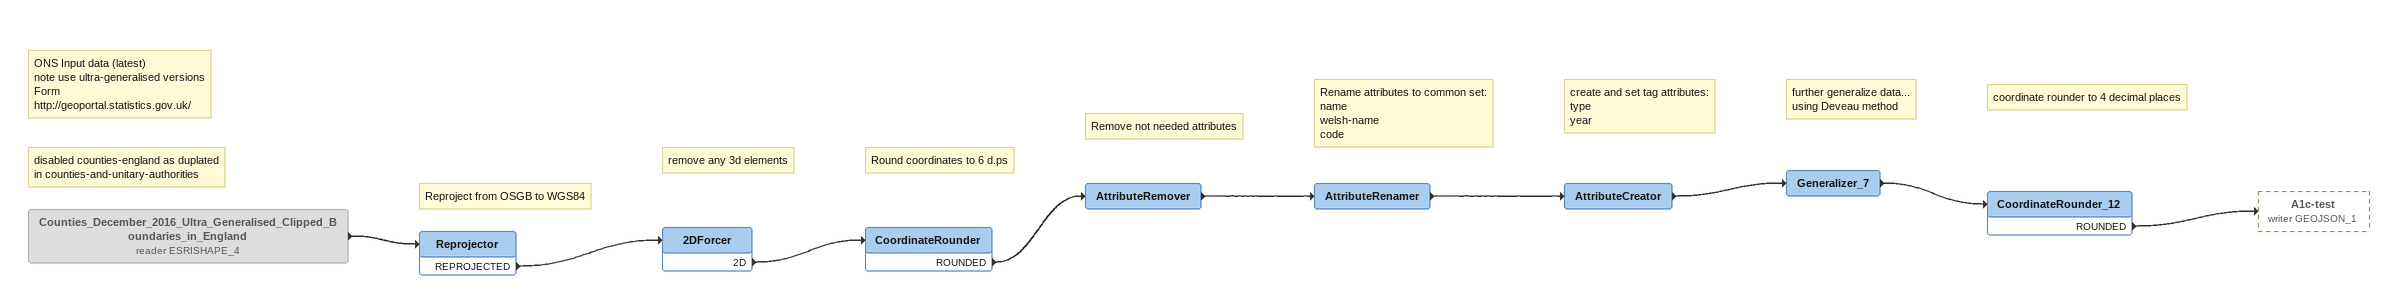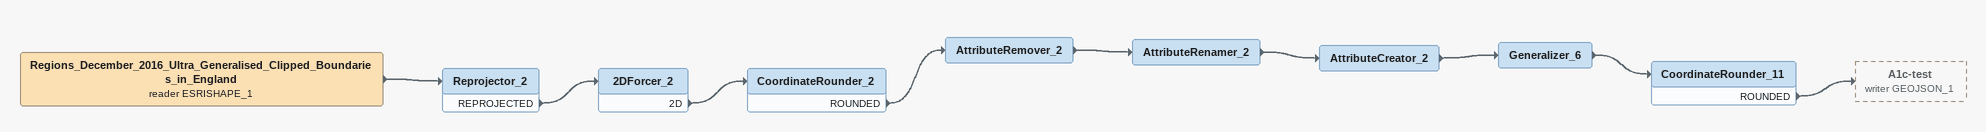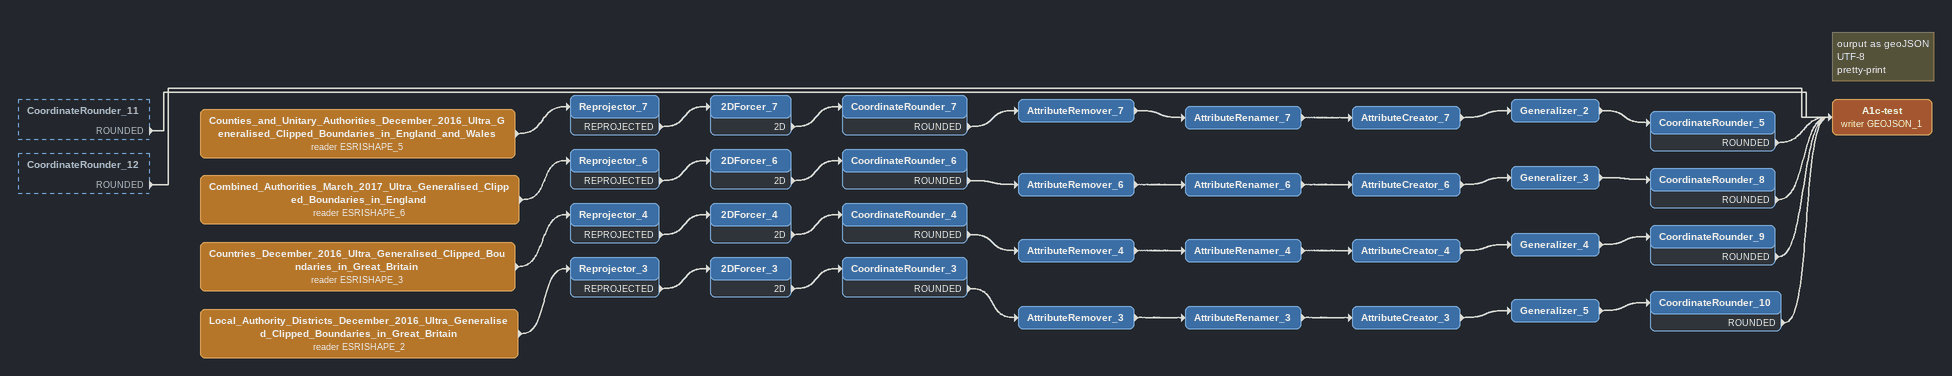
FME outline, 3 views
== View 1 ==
Note: ONS Input data (latest) / note use ultra-generalised versions / Form / http://geoportal.statistics.gov.uk/
Note: disabled counties-england as duplated in counties-and-unitary-authorities
Counties_December_2016_Ultra_Generalised_Clipped_Boundaries_in_England (reader ESRISHAPE_4) [off]
    -> Reprojector
Note: Reproject from OSGB to WGS84
Reprojector
    REPROJECTED -> 2DForcer
Note: remove any 3d elements
2DForcer
    2D -> CoordinateRounder
Note: Round coordinates to 6 d.ps
CoordinateRounder
    ROUNDED -> AttributeRemover
Note: Remove not needed attributes
AttributeRemover
    -> AttributeRenamer
Note: Rename attributes to common set: / name / welsh-name / code
AttributeRenamer
    -> AttributeCreator
Note: create and set tag attributes: / type / year
AttributeCreator
    -> Generalizer_7
Note: further generalize data... / using Deveau method
Generalizer_7
    -> CoordinateRounder_12
Note: coordinate rounder to 4 decimal places
CoordinateRounder_12
    ROUNDED -> A1c-test (writer GEOJSON_1)

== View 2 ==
Regions_December_2016_Ultra_Generalised_Clipped_Boundaries_in_England (reader ESRISHAPE_1)
    -> Reprojector_2
Reprojector_2
    REPROJECTED -> 2DForcer_2
2DForcer_2
    2D -> CoordinateRounder_2
CoordinateRounder_2
    ROUNDED -> AttributeRemover_2
AttributeRemover_2
    -> AttributeRenamer_2
AttributeRenamer_2
    -> AttributeCreator_2
AttributeCreator_2
    -> Generalizer_6
Generalizer_6
    -> CoordinateRounder_11
CoordinateRounder_11
    ROUNDED -> A1c-test (writer GEOJSON_1)

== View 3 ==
CoordinateRounder_11 [outside]
    ROUNDED -> A1c-test (writer GEOJSON_1)
CoordinateRounder_12 [outside]
    ROUNDED -> A1c-test (writer GEOJSON_1)
Counties_and_Unitary_Authorities_December_2016_Ultra_Generalised_Clipped_Boundaries_in_England_and_Wales (reader ESRISHAPE_5)
    -> Reprojector_7
Reprojector_7
    REPROJECTED -> 2DForcer_7
2DForcer_7
    2D -> CoordinateRounder_7
CoordinateRounder_7
    ROUNDED -> AttributeRemover_7
AttributeRemover_7
    -> AttributeRenamer_7
AttributeRenamer_7
    -> AttributeCreator_7
AttributeCreator_7
    -> Generalizer_2
Generalizer_2
    -> CoordinateRounder_5
CoordinateRounder_5
    ROUNDED -> A1c-test (writer GEOJSON_1)
Combined_Authorities_March_2017_Ultra_Generalised_Clipped_Boundaries_in_England (reader ESRISHAPE_6)
    -> Reprojector_6
Reprojector_6
    REPROJECTED -> 2DForcer_6
2DForcer_6
    2D -> CoordinateRounder_6
CoordinateRounder_6
    ROUNDED -> AttributeRemover_6
AttributeRemover_6
    -> AttributeRenamer_6
AttributeRenamer_6
    -> AttributeCreator_6
AttributeCreator_6
    -> Generalizer_3
Generalizer_3
    -> CoordinateRounder_8
CoordinateRounder_8
    ROUNDED -> A1c-test (writer GEOJSON_1)
Countries_December_2016_Ultra_Generalised_Clipped_Boundaries_in_Great_Britain (reader ESRISHAPE_3)
    -> Reprojector_4
Reprojector_4
    REPROJECTED -> 2DForcer_4
2DForcer_4
    2D -> CoordinateRounder_4
CoordinateRounder_4
    ROUNDED -> AttributeRemover_4
AttributeRemover_4
    -> AttributeRenamer_4
AttributeRenamer_4
    -> AttributeCreator_4
AttributeCreator_4
    -> Generalizer_4
Generalizer_4
    -> CoordinateRounder_9
CoordinateRounder_9
    ROUNDED -> A1c-test (writer GEOJSON_1)
Local_Authority_Districts_December_2016_Ultra_Generalised_Clipped_Boundaries_in_Great_Britain (reader ESRISHAPE_2)
    -> Reprojector_3
Reprojector_3
    REPROJECTED -> 2DForcer_3
2DForcer_3
    2D -> CoordinateRounder_3
CoordinateRounder_3
    ROUNDED -> AttributeRemover_3
AttributeRemover_3
    -> AttributeRenamer_3
AttributeRenamer_3
    -> AttributeCreator_3
AttributeCreator_3
    -> Generalizer_5
Generalizer_5
    -> CoordinateRounder_10
CoordinateRounder_10
    ROUNDED -> A1c-test (writer GEOJSON_1)
Note: ourput as geoJSON / UTF-8 / pretty-print
A1c-test (writer GEOJSON_1)
